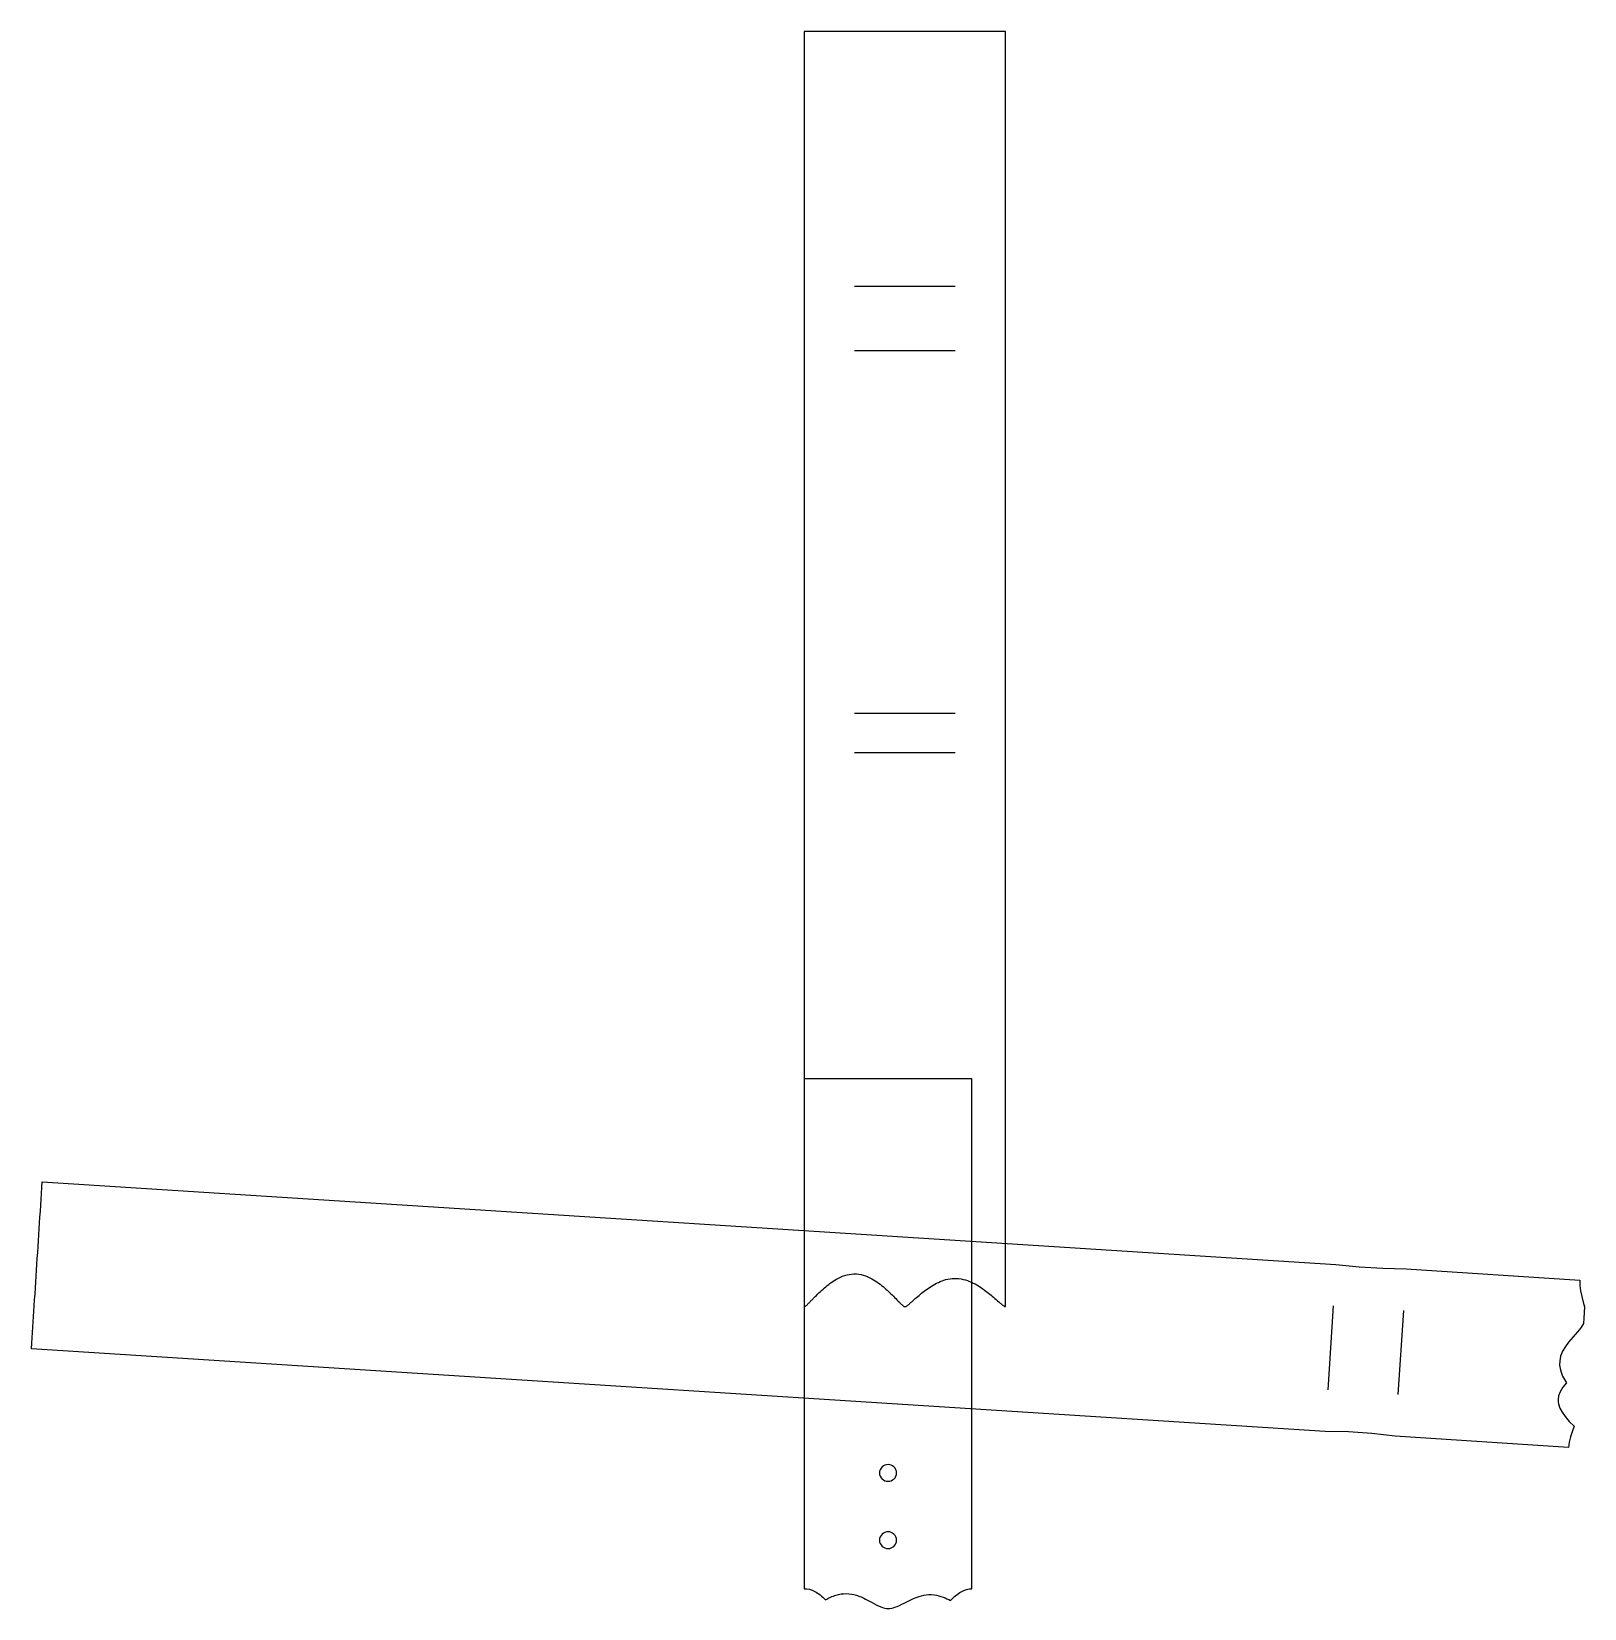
# Model space of a CAD drawing. Header units: millimetres. Extents: x -230 to 232, y -87 to 381.
import ezdxf

# ---------------------------------------------------------------- set-up
doc = ezdxf.new("R2010")
doc.units = ezdxf.units.MM
for name, color, linetype in [('Sketch003', 7, 'CONTINUOUS'), ('Sketch004', 7, 'CONTINUOUS'), ('Sketch005', 7, 'CONTINUOUS')]:
    doc.layers.add(name, color=color, linetype=linetype)

msp = doc.modelspace()

# ---------------------------------------------------------------- linework, layer by layer
at = {"layer": 'Sketch003'}
for points in [[(14.96, 381.18), (0, 381.18)], [(0, 381.18), (0, 2.23)], [(44.89, 381.18), (14.96, 381.18)], [(59.85, 381.18), (44.89, 381.18)], [(59.85, 2.23), (59.85, 381.18)], [(14.96, 305.49), (44.89, 305.49)], [(44.89, 286.31), (14.96, 286.31)], [(14.96, 178.62), (44.89, 178.62)], [(44.89, 166.86), (14.96, 166.86)]]:
    msp.add_open_spline(points, degree=1, dxfattribs=at)
msp.add_open_spline([(0, 2.23), (0.13, 2.24), (0.24, 2.29), (0.35, 2.36), (0.51, 2.47), (0.65, 2.6), (0.79, 2.72), (1.02, 2.93), (1.27, 3.18), (1.5, 3.41), (1.73, 3.65), (1.96, 3.88), (2.2, 4.12), (2.43, 4.37), (2.67, 4.61), (2.91, 4.85), (3.39, 5.33), (3.88, 5.81), (4.37, 6.29), (4.91, 6.81), (5.48, 7.32), (6.06, 7.83), (7.13, 8.74), (8.29, 9.64), (9.64, 10.41), (10.38, 10.83), (11.2, 11.22), (12.11, 11.51), (12.94, 11.78), (13.87, 11.95), (14.82, 11.96), (15.78, 11.98), (16.72, 11.83), (17.57, 11.58), (18.51, 11.31), (19.34, 10.93), (20.1, 10.52), (21.54, 9.72), (22.76, 8.77), (23.88, 7.82), (24.94, 6.9), (25.93, 5.94), (26.88, 4.98), (27.36, 4.5), (27.83, 4.02), (28.3, 3.54), (28.54, 3.3), (28.76, 3.07), (29.01, 2.84), (29.15, 2.7), (29.28, 2.58), (29.43, 2.47), (29.58, 2.35), (29.74, 2.24), (29.93, 2.23), (30.05, 2.22), (30.17, 2.26), (30.28, 2.32), (30.44, 2.4), (30.59, 2.51), (30.73, 2.62), (30.97, 2.81), (31.21, 3.02), (31.45, 3.23), (31.69, 3.44), (31.93, 3.65), (32.17, 3.86), (32.45, 4.11), (32.75, 4.37), (33.04, 4.62), (34.02, 5.47), (35.02, 6.31), (36.1, 7.12), (37.25, 7.96), (38.47, 8.77), (39.91, 9.44), (40.59, 9.76), (41.33, 10.04), (42.13, 10.26), (42.93, 10.47), (43.8, 10.6), (44.67, 10.62), (45.56, 10.64), (46.44, 10.54), (47.26, 10.35), (48.16, 10.14), (48.98, 9.84), (49.74, 9.5), (51.2, 8.83), (52.43, 8.02), (53.58, 7.18), (54.67, 6.38), (55.68, 5.54), (56.66, 4.69), (57.2, 4.22), (57.72, 3.75), (58.25, 3.29), (58.5, 3.07), (58.73, 2.87), (59, 2.66), (59.1, 2.58), (59.2, 2.5), (59.31, 2.43), (59.47, 2.32), (59.65, 2.21), (59.85, 2.23)], degree=3, knots=[0, 0, 0, 0, 0.006061, 0.006061, 0.006061, 0.015152, 0.015152, 0.015152, 0.030303, 0.030303, 0.030303, 0.045455, 0.045455, 0.045455, 0.060606, 0.060606, 0.060606, 0.090909, 0.090909, 0.090909, 0.124242, 0.124242, 0.124242, 0.184848, 0.184848, 0.184848, 0.218182, 0.218182, 0.218182, 0.248485, 0.248485, 0.248485, 0.278788, 0.278788, 0.278788, 0.312121, 0.312121, 0.312121, 0.375758, 0.375758, 0.375758, 0.436364, 0.436364, 0.436364, 0.466667, 0.466667, 0.466667, 0.481818, 0.481818, 0.481818, 0.490909, 0.490909, 0.490909, 0.5, 0.5, 0.5, 0.506061, 0.506061, 0.506061, 0.515152, 0.515152, 0.515152, 0.530303, 0.530303, 0.530303, 0.545455, 0.545455, 0.545455, 0.563636, 0.563636, 0.563636, 0.624242, 0.624242, 0.624242, 0.687879, 0.687879, 0.687879, 0.718182, 0.718182, 0.718182, 0.748485, 0.748485, 0.748485, 0.778788, 0.778788, 0.778788, 0.812121, 0.812121, 0.812121, 0.875758, 0.875758, 0.875758, 0.936364, 0.936364, 0.936364, 0.969697, 0.969697, 0.969697, 0.984848, 0.984848, 0.984848, 0.990909, 0.990909, 0.990909, 1, 1, 1, 1], dxfattribs=at)
at = {"layer": 'Sketch004'}
for points in [[(49.87, 69.9), (0, 69.9)], [(0, 69.9), (0, -81.58)], [(49.87, -81.58), (49.87, 69.9)]]:
    msp.add_open_spline(points, degree=1, dxfattribs=at)
for points, knots in [([(24.94, -44.68), (25.62, -44.68), (26.25, -44.98), (26.66, -45.36), (27.21, -45.87), (27.48, -46.53), (27.48, -47.18), (27.48, -47.84), (27.21, -48.5), (26.66, -49.01), (26.25, -49.39), (25.62, -49.69), (24.94, -49.68), (24.25, -49.69), (23.62, -49.39), (23.21, -49.01), (22.66, -48.5), (22.39, -47.84), (22.39, -47.18), (22.39, -46.53), (22.66, -45.87), (23.21, -45.36), (23.62, -44.98), (24.25, -44.68), (24.94, -44.68)], [0, 0, 0, 0, 0.107308, 0.107308, 0.107308, 0.249737, 0.249737, 0.249737, 0.392327, 0.392327, 0.392327, 0.499696, 0.499696, 0.499696, 0.607235, 0.607235, 0.607235, 0.74985, 0.74985, 0.74985, 0.892467, 0.892467, 0.892467, 1, 1, 1, 1]), ([(24.94, -64.68), (25.62, -64.68), (26.25, -64.98), (26.66, -65.36), (27.21, -65.87), (27.48, -66.53), (27.48, -67.18), (27.48, -67.84), (27.21, -68.5), (26.66, -69.01), (26.25, -69.39), (25.62, -69.69), (24.94, -69.68), (24.25, -69.69), (23.62, -69.39), (23.21, -69.01), (22.66, -68.5), (22.39, -67.84), (22.39, -67.18), (22.39, -66.53), (22.66, -65.87), (23.21, -65.36), (23.62, -64.98), (24.25, -64.68), (24.94, -64.68)], [0, 0, 0, 0, 0.107468, 0.107468, 0.107468, 0.249985, 0.249985, 0.249985, 0.392527, 0.392527, 0.392527, 0.499861, 0.499861, 0.499861, 0.607365, 0.607365, 0.607365, 0.749933, 0.749933, 0.749933, 0.892502, 0.892502, 0.892502, 1, 1, 1, 1]), ([(0, -81.58), (1.06, -81.56), (2.12, -81.84), (3.18, -82.4), (4.24, -82.96), (5.29, -83.8), (6.35, -84.86)], [6.2694664, 6.2694664, 6.2694664, 6.2694664, 6.6696379, 6.6696379, 6.6696379, 7.0698094, 7.0698094, 7.0698094, 7.0698094]), ([(6.35, -84.86), (7.32, -84.35), (8.36, -83.85), (9.57, -83.49), (10.45, -83.22), (11.45, -83.04), (12.46, -83.04), (13.55, -83.04), (14.6, -83.24), (15.53, -83.53), (16.01, -83.69), (16.47, -83.86), (16.91, -84.05), (18.11, -84.57), (19.16, -85.16), (20.18, -85.73), (21.14, -86.25), (22.08, -86.76), (23.06, -87.1), (23.7, -87.32), (24.35, -87.46), (25.02, -87.46), (25.69, -87.46), (26.35, -87.33), (27, -87.12), (27.93, -86.81), (28.82, -86.35), (29.74, -85.87), (30.75, -85.35), (31.79, -84.79), (32.97, -84.31), (33.75, -83.99), (34.6, -83.7), (35.53, -83.53), (36.53, -83.34), (37.62, -83.29), (38.65, -83.43), (39.61, -83.55), (40.48, -83.8), (41.28, -84.09), (42.09, -84.39), (42.82, -84.73), (43.52, -85.07)], [0, 0, 0, 0, 0.087756, 0.087756, 0.087756, 0.151871, 0.151871, 0.151871, 0.220194, 0.220194, 0.220194, 0.255983, 0.255983, 0.255983, 0.354079, 0.354079, 0.354079, 0.446213, 0.446213, 0.446213, 0.505229, 0.505229, 0.505229, 0.564566, 0.564566, 0.564566, 0.650649, 0.650649, 0.650649, 0.745493, 0.745493, 0.745493, 0.808212, 0.808212, 0.808212, 0.87518, 0.87518, 0.87518, 0.93759, 0.93759, 0.93759, 1, 1, 1, 1]), ([(43.52, -85.07), (44.58, -83.99), (45.64, -83.12), (46.7, -82.52), (47.76, -81.93), (48.81, -81.6), (49.87, -81.58)], [5.4691234, 5.4691234, 5.4691234, 5.4691234, 5.8692949, 5.8692949, 5.8692949, 6.2694664, 6.2694664, 6.2694664, 6.2694664])]:
    msp.add_open_spline(points, degree=3, knots=knots, dxfattribs=at)
at = {"layer": 'Sketch005'}
for p, q in [((-226.6, 35.86), (-226.49, 37.61)), ((-226.49, 37.61), (-226.37, 39.37)), ((-226.37, 39.37), (158.01, 14.8)), ((-226.82, 32.35), (-226.71, 34.1)), ((-226.71, 34.1), (-226.6, 35.86)), ((-227.16, 27.08), (-227.05, 28.84)), ((-227.05, 28.84), (-226.93, 30.59)), ((-226.93, 30.59), (-226.82, 32.35)), ((-227.49, 21.82), (-227.38, 23.58)), ((-227.38, 23.58), (-227.27, 25.33)), ((-227.27, 25.33), (-227.16, 27.08)), ((-227.72, 18.31), (-227.61, 20.06)), ((-227.61, 20.06), (-227.49, 21.82)), ((-228.05, 13.04), (-227.94, 14.8)), ((-227.94, 14.8), (-227.83, 16.55)), ((-227.83, 16.55), (-227.72, 18.31)), ((158.01, 14.8), (164.9, 14.07)), ((164.9, 14.07), (171.94, 13.66)), ((-228.39, 7.78), (-228.28, 9.53)), ((-228.28, 9.53), (-228.17, 11.29)), ((-228.17, 11.29), (-228.05, 13.04)), ((171.94, 13.66), (178.87, 13.49)), ((178.87, 13.49), (230.45, 10.09)), ((230.45, 10.09), (230.49, 8.47)), ((-228.62, 4.27), (-228.5, 6.02)), ((-228.5, 6.02), (-228.39, 7.78)), ((230.49, 8.47), (230.69, 6.92)), ((230.69, 6.92), (231.05, 5.26)), ((231.05, 5.26), (231.51, 3.53)), ((-228.93, -0.68), (-228.83, 0.92)), ((-228.83, 0.92), (-228.73, 2.51)), ((-228.73, 2.51), (-228.62, 4.27)), ((157.22, 2.46), (155.62, -22.49)), ((178.05, 1.11), (176.39, -23.84)), ((231.51, 3.53), (231.69, 2.85)), ((231.76, 0.51), (231.65, -1.15)), ((231.69, 2.85), (231.86, 2.17)), ((231.86, 2.17), (231.76, 0.51)), ((-229.24, -5.47), (-229.14, -3.87)), ((-229.14, -3.87), (-229.03, -2.28)), ((-229.03, -2.28), (-228.93, -0.68)), ((230.76, -4.08), (229.82, -5.25)), ((231.55, -2.81), (230.76, -4.08)), ((231.65, -1.15), (231.55, -2.81)), ((-229.55, -10.26), (-229.44, -8.66)), ((-229.44, -8.66), (-229.34, -7.07)), ((-229.34, -7.07), (-229.24, -5.47)), ((227.12, -8.37), (226.21, -9.59)), ((228.47, -6.78), (227.12, -8.37)), ((229.82, -5.25), (228.47, -6.78)), ((154.83, -34.83), (-229.55, -10.26)), ((224.5, -13.84), (224.48, -15.14)), ((224.78, -12.46), (224.5, -13.84)), ((225.38, -10.99), (224.78, -12.46)), ((226.21, -9.59), (225.38, -10.99)), ((224.48, -15.14), (224.62, -16.11)), ((224.62, -16.11), (224.92, -17.24)), ((224.92, -17.24), (225.38, -18.38)), ((225.38, -18.38), (225.92, -19.44)), ((224.6, -23.06), (224.18, -24.28)), ((225.39, -21.73), (224.6, -23.06)), ((226.5, -20.42), (225.39, -21.73)), ((225.92, -19.44), (226.5, -20.42)), ((224.18, -24.28), (224.04, -25.4)), ((224.04, -25.4), (224.06, -26.03)), ((224.06, -26.03), (224.15, -26.66)), ((224.15, -26.66), (224.54, -27.91)), ((224.54, -27.91), (225.19, -29.17)), ((225.19, -29.17), (226.09, -30.46)), ((226.09, -30.46), (227.33, -31.88)), ((227.33, -31.88), (228.81, -33.32)), ((161.72, -34.99), (154.83, -34.83)), ((168.73, -35.49), (161.72, -34.99)), ((175.57, -36.21), (168.73, -35.49)), ((227.16, -39.65), (175.57, -36.21)), ((227.67, -36.49), (227.33, -38.04)), ((228.17, -34.93), (227.67, -36.49)), ((228.81, -33.32), (228.17, -34.93)), ((227.33, -38.04), (227.16, -39.65))]:
    msp.add_line(p, q, dxfattribs=at)

doc.saveas('drawing.dxf')
